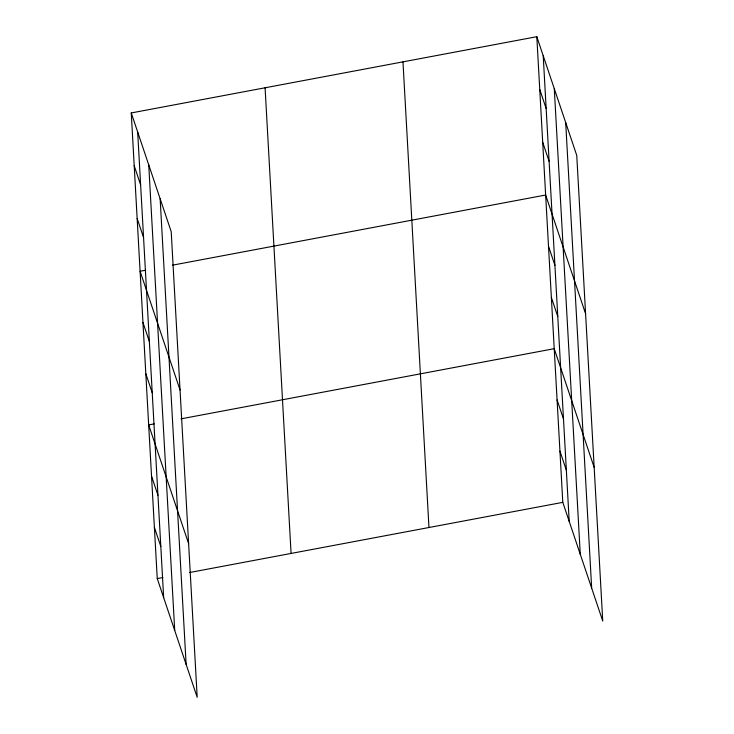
<?xml version="1.0" encoding="UTF-8"?>
<svg xmlns="http://www.w3.org/2000/svg" width="734" height="734" viewBox="0 0 734 734"><rect width="100%" height="100%" fill="white"/><g stroke="black" fill="none" stroke-linecap="round" stroke-linejoin="round"><path stroke-width="1.1" d="M131.258 112.944L171.206 231.65L197.198 697.3L157.25 578.594L131.258 112.944L536.802 36.7L576.75 155.406L602.742 621.056L562.794 502.35L536.802 36.7M145.671 270.222L140.093 271.268L180.041 389.965M172.435 265.185L545.637 195.024L585.585 313.721M154.25 423.885L148.672 424.931L188.62 543.637M181.014 418.848L554.216 348.687L594.164 467.393M157.25 578.594L162.829 577.548M189.592 572.52L562.794 502.35M539.747 89.475L546.16 108.531M542.692 142.249L549.105 161.306M548.5 246.248L554.913 265.304M551.362 297.463L557.776 316.528M557.078 399.911L563.492 418.967M559.941 451.135L566.354 470.191M134.203 165.719L140.616 184.775M137.148 218.493L143.561 237.55M142.956 322.492L149.369 341.549M145.809 373.707L152.222 392.773M151.534 476.155L157.948 495.211M154.388 527.379L160.801 546.435M565.685 122.523L591.677 588.173M554.28 88.64L580.273 554.298M543.215 55.756L569.208 521.415M402.975 61.858L428.968 527.517M265.084 87.786L291.077 553.436M160.14 198.767L186.133 664.417M148.736 164.884L174.729 630.543M137.671 132.001L163.664 597.659"/></g></svg>
